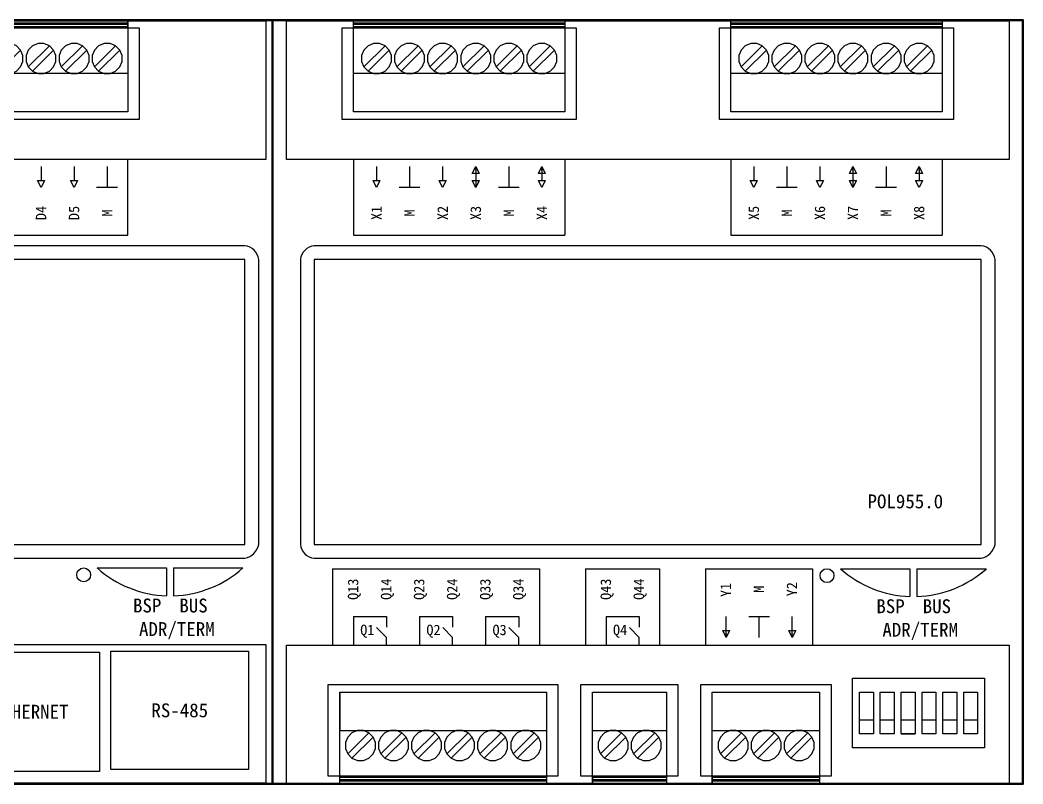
# Model space of a CAD drawing. Header units: millimetres. Extents: x 21506 to 58194, y 6783 to 13041.
# Drawn here: x 24132.5 to 24276.8, y 11384 to 11494 of the extents above; entities that cross this region are included whole.
import ezdxf
from ezdxf.enums import TextEntityAlignment as Align

# ---------------------------------------------------------------- set-up
doc = ezdxf.new("R2010")
doc.units = ezdxf.units.MM
doc.styles.get("Standard").update_dxf_attribs({"font": ''})
doc.styles.get('Standard').set_extended_font_data('MingLiU')

# ---------------------------------------------------------------- blocks, each defined once
blk = doc.blocks.new('A$C36BD62DA')
for p, q in [((159.16, 109.89), (119.56, 109.89)), ((159.16, 108.9), (159.16, 109.89)), ((159.16, 109.56), (119.56, 109.56)), ((159.16, 109.34), (119.56, 109.34)), ((159.16, 109.01), (119.56, 109.01)), ((159.16, 109.34), (159.16, 109.56)), ((159.16, 109.01), (159.16, 109.34)), ((159.16, 108.9), (159.16, 109.01)), ((140.67, 102.63), (143.73, 105.68)), ((144.83, 103.24), (147.88, 106.29)), ((145.43, 102.63), (148.48, 105.68)), ((149.58, 103.24), (152.64, 106.29)), ((150.19, 102.63), (153.24, 105.68)), ((154.34, 103.24), (157.39, 106.29)), ((154.95, 102.63), (158, 105.68)), ((159.16, 102.3), (119.56, 102.3)), ((159.16, 79), (159.16, 89.9)), ((146.66, 88.9), (146.66, 86.9)), ((151.41, 88.9), (151.41, 86.9)), ((156.17, 88.9), (156.17, 85.9)), ((146.16, 86.9), (147.16, 86.9)), ((146.66, 85.9), (146.16, 86.9)), ((147.16, 86.9), (146.66, 85.9)), ((150.91, 86.9), (151.91, 86.9)), ((151.41, 85.9), (150.91, 86.9)), ((151.91, 86.9), (151.41, 85.9)), ((157.67, 85.9), (154.67, 85.9)), ((119.56, 79), (159.16, 79)), ((154.73, 31.1), (164.73, 31.1)), ((164.73, 31.1), (164.73, 27.1)), ((165.73, 31.1), (165.73, 27.1)), ((165.73, 31.1), (175.73, 31.1))]:
    blk.add_line(p, q)
at = {"lineweight": 50}
blk.add_lwpolyline([(0, 110), (180, 110), (180, 0), (0, 0)], close=True, dxfattribs=at)
for points in [[(1, 109.9), (179, 109.9), (179, 89.9), (1, 89.9)], [(159.16, 96.8), (119.56, 96.8), (119.56, 110), (159.16, 110)], [(160.81, 95.7), (117.91, 95.7), (117.91, 108.9), (160.81, 108.9)], [(142.33, 102.3), (143.12, 102.63), (143.73, 103.24), (144.05, 104.03), (144.05, 104.89), (143.73, 105.68), (143.12, 106.29), (142.33, 106.62), (141.47, 106.62), (140.67, 106.29), (140.07, 105.68), (139.74, 104.89), (139.74, 104.03), (140.07, 103.24), (140.67, 102.63), (141.47, 102.3)], [(147.08, 102.3), (147.88, 102.63), (148.48, 103.24), (148.81, 104.03), (148.81, 104.89), (148.48, 105.68), (147.88, 106.29), (147.08, 106.62), (146.23, 106.62), (145.43, 106.29), (144.83, 105.68), (144.5, 104.89), (144.5, 104.03), (144.83, 103.24), (145.43, 102.63), (146.23, 102.3)], [(151.84, 102.3), (152.64, 102.63), (153.24, 103.24), (153.57, 104.03), (153.57, 104.89), (153.24, 105.68), (152.64, 106.29), (151.84, 106.62), (150.98, 106.62), (150.19, 106.29), (149.58, 105.68), (149.26, 104.89), (149.26, 104.03), (149.58, 103.24), (150.19, 102.63), (150.98, 102.3)], [(156.6, 102.3), (157.39, 102.63), (158, 103.24), (158.33, 104.03), (158.33, 104.89), (158, 105.68), (157.39, 106.29), (156.6, 106.62), (155.74, 106.62), (154.95, 106.29), (154.34, 105.68), (154.01, 104.89), (154.01, 104.03), (154.34, 103.24), (154.95, 102.63), (155.74, 102.3)], [(4, 34.5), (176, 34.5), (176, 75.5), (4, 75.5)], [(1, 20.1), (179, 20.1), (179, 0.1), (1, 0.1)], [(135.28, 19), (155.08, 19), (155.08, 1.8), (135.28, 1.8)], [(156.73, 19.1), (176.53, 19.1), (176.53, 2.1), (156.73, 2.1)]]:
    blk.add_lwpolyline(points, close=True)
for points in [[(176, 77.5), (4, 77.5)], [(178, 34.5), (178, 75.5)], [(4, 32.5), (176, 32.5)]]:
    blk.add_lwpolyline(points)
blk.add_circle((152.8, 30.1), 1)
for centre, radius, start, end in [((175.75, 75.25), 2.26, 6.3298, 83.6702), ((175.42, 35.08), 2.65, 282.7325, 347.2675), ((165.23, 42.85), 15.76, 228.2155, 268.1817), ((165.23, 42.85), 15.76, 271.8183, 311.7845)]:
    blk.add_arc(centre, radius, start, end)
for points in [[(146.66, 85.9), (146.16, 86.9), (147.16, 86.9), (146.66, 85.9)], [(151.41, 85.9), (150.91, 86.9), (151.91, 86.9), (151.41, 85.9)]]:
    blk.add_solid(points)
for s, p in [('D4', (146.66, 82.22)), ('D5', (151.41, 82.22)), ('M', (156.17, 82.22))]:
    blk.add_text(s, height=1.5, rotation=90).set_placement(p, align=Align.MIDDLE_CENTER)
for s, p in [('BSP', (161.94, 25.69)), ('BUS', (168.61, 25.69)), ('ADR/TERM', (166.21, 22.3)), ('RS-485', (166.63, 10.6)), ('ETHERNET', (145.18, 10.4))]:
    blk.add_text(s, height=2).set_placement(p, align=Align.MIDDLE_CENTER)
blk = doc.blocks.new('A$C5594789E')
for p, q in [((0, 110), (1, 110)), ((0, 110), (5.7, 110)), ((0, 110), (5.65, 110)), ((0, 110), (108, 110)), ((42.05, 109.89), (11.65, 109.89)), ((96.35, 109.89), (65.95, 109.89)), ((42.05, 109.56), (11.65, 109.56)), ((42.05, 109.34), (11.65, 109.34)), ((42.05, 109.01), (11.65, 109.01)), ((11.65, 109.01), (11.65, 109.01)), ((96.35, 109.56), (65.95, 109.56)), ((96.35, 109.34), (65.95, 109.34)), ((96.35, 109.01), (65.95, 109.01)), ((65.95, 109.01), (65.95, 109.01)), ((13.12, 103.24), (16.18, 106.29)), ((13.73, 102.63), (16.78, 105.68)), ((17.88, 103.24), (20.93, 106.29)), ((18.49, 102.63), (21.54, 105.68)), ((22.64, 103.24), (25.69, 106.29)), ((23.25, 102.63), (26.3, 105.68)), ((27.4, 103.24), (30.45, 106.29)), ((28.01, 102.63), (31.06, 105.68)), ((32.16, 103.24), (35.21, 106.29)), ((32.76, 102.63), (35.82, 105.68)), ((36.92, 103.24), (39.97, 106.29)), ((37.52, 102.63), (40.57, 105.68)), ((67.43, 103.24), (70.48, 106.29)), ((68.03, 102.63), (71.08, 105.68)), ((72.18, 103.24), (75.24, 106.29)), ((72.79, 102.63), (75.84, 105.68)), ((76.94, 103.24), (79.99, 106.29)), ((77.55, 102.63), (80.6, 105.68)), ((81.7, 103.24), (84.75, 106.29)), ((82.31, 102.63), (85.36, 105.68)), ((86.46, 103.24), (89.51, 106.29)), ((87.07, 102.63), (90.12, 105.68)), ((91.22, 103.24), (94.27, 106.29)), ((91.82, 102.63), (94.88, 105.68)), ((42.05, 102.3), (11.65, 102.3)), ((96.35, 102.3), (65.95, 102.3)), ((11.65, 89.9), (11.65, 79)), ((42.05, 89.9), (42.05, 79)), ((65.95, 89.9), (65.95, 79)), ((96.35, 89.9), (96.35, 79)), ((14.95, 88.9), (14.95, 86.9)), ((19.71, 88.9), (19.71, 85.9)), ((24.47, 88.9), (24.47, 86.9)), ((28.73, 87.9), (29.23, 88.9)), ((29.23, 88.9), (29.23, 85.9)), ((29.23, 88.9), (29.73, 87.9)), ((33.99, 88.9), (33.99, 85.9)), ((38.25, 87.9), (38.75, 88.9)), ((38.75, 88.9), (38.75, 86.9)), ((38.75, 88.9), (39.25, 87.9)), ((69.25, 88.9), (69.25, 86.9)), ((74.01, 88.9), (74.01, 85.9)), ((78.77, 88.9), (78.77, 86.9)), ((83.03, 87.9), (83.53, 88.9)), ((83.53, 88.9), (83.53, 85.9)), ((83.53, 88.9), (84.03, 87.9)), ((88.29, 88.9), (88.29, 85.9)), ((92.55, 87.9), (93.05, 88.9)), ((93.05, 88.9), (93.05, 86.9)), ((93.05, 88.9), (93.55, 87.9)), ((14.45, 86.9), (15.45, 86.9)), ((14.95, 85.9), (14.45, 86.9)), ((15.45, 86.9), (14.95, 85.9)), ((23.97, 86.9), (24.97, 86.9)), ((24.47, 85.9), (23.97, 86.9)), ((24.97, 86.9), (24.47, 85.9)), ((29.73, 87.9), (28.73, 87.9)), ((28.73, 86.9), (29.73, 86.9)), ((29.23, 85.9), (28.73, 86.9)), ((29.73, 86.9), (29.23, 85.9)), ((39.25, 87.9), (38.25, 87.9)), ((38.25, 86.9), (39.25, 86.9)), ((38.75, 85.9), (38.25, 86.9)), ((39.25, 86.9), (38.75, 85.9)), ((68.75, 86.9), (69.75, 86.9)), ((69.25, 85.9), (68.75, 86.9)), ((69.75, 86.9), (69.25, 85.9)), ((78.27, 86.9), (79.27, 86.9)), ((78.77, 85.9), (78.27, 86.9)), ((79.27, 86.9), (78.77, 85.9)), ((84.03, 87.9), (83.03, 87.9)), ((83.03, 86.9), (84.03, 86.9)), ((83.53, 85.9), (83.03, 86.9)), ((84.03, 86.9), (83.53, 85.9)), ((93.55, 87.9), (92.55, 87.9)), ((92.55, 86.9), (93.55, 86.9)), ((93.05, 85.9), (92.55, 86.9)), ((93.55, 86.9), (93.05, 85.9)), ((21.21, 85.9), (18.21, 85.9)), ((35.49, 85.9), (32.49, 85.9)), ((75.51, 85.9), (72.51, 85.9)), ((89.79, 85.9), (86.79, 85.9)), ((11.65, 79), (42.05, 79)), ((65.95, 79), (96.35, 79)), ((8.64, 31), (8.64, 20.1)), ((8.64, 31), (38.42, 31)), ((38.42, 31), (38.42, 20.1)), ((45.02, 31), (45.02, 20.1)), ((45.02, 31), (55.69, 31)), ((55.69, 31), (55.69, 20.1)), ((62.29, 31), (62.29, 20.1)), ((62.29, 31), (77.73, 31)), ((77.73, 31), (77.73, 20)), ((77.73, 31), (77.73, 29)), ((81.73, 31), (91.73, 31)), ((91.73, 31), (91.73, 27)), ((92.73, 31), (92.73, 27)), ((92.73, 31), (102.73, 31)), ((11.63, 24.1), (11.63, 20.1)), ((11.63, 24.1), (16.38, 24.1)), ((16.38, 24.1), (16.38, 22.6)), ((21.14, 24.1), (21.14, 20.1)), ((21.14, 24.1), (25.9, 24.1)), ((25.9, 24.1), (25.9, 22.6)), ((30.66, 24.1), (30.66, 20.1)), ((30.66, 24.1), (35.42, 24.1)), ((35.42, 24.1), (35.42, 22.6)), ((48, 24.1), (48, 20.1)), ((48, 24.1), (52.76, 24.1)), ((52.76, 24.1), (52.76, 22.6)), ((65.28, 21.1), (65.28, 24.1)), ((68.54, 24.1), (71.54, 24.1)), ((70.04, 21.1), (70.04, 24.1)), ((74.8, 21.1), (74.8, 24.1)), ((16.38, 21.1), (14.97, 22.51)), ((25.9, 21.1), (24.49, 22.51)), ((35.42, 21.1), (34, 22.51)), ((52.76, 21.1), (51.35, 22.51)), ((64.78, 22.1), (65.78, 22.1)), ((65.28, 21.1), (64.78, 22.1)), ((65.78, 22.1), (65.28, 21.1)), ((74.3, 22.1), (75.3, 22.1)), ((74.8, 21.1), (74.3, 22.1)), ((75.3, 22.1), (74.8, 21.1)), ((16.38, 20.1), (16.38, 21.1)), ((25.9, 20.1), (25.9, 21.1)), ((35.42, 20.1), (35.42, 21.1)), ((52.76, 20.1), (52.76, 21.1)), ((83.47, 13.22), (83.47, 15.22)), ((83.47, 14.22), (83.47, 15.22)), ((8, 14.3), (9, 14.3)), ((9.65, 13.2), (9.65, 7.7)), ((44.37, 14.3), (46.02, 14.3)), ((44.37, 14.3), (55.37, 14.3)), ((46.02, 13.2), (56.69, 13.2)), ((61.64, 14.3), (63.29, 14.3)), ((84.47, 7.22), (84.47, 9.22)), ((9.65, 7.7), (39.42, 7.7)), ((13.86, 7.37), (10.81, 4.32)), ((18.62, 7.37), (15.57, 4.32)), ((23.38, 7.37), (20.33, 4.32)), ((28.14, 7.37), (25.08, 4.32)), ((32.89, 7.37), (29.84, 4.32)), ((37.65, 7.37), (34.6, 4.32)), ((46.02, 7.7), (56.69, 7.7)), ((50.23, 7.37), (47.18, 4.32)), ((54.99, 7.37), (51.93, 4.32)), ((63.29, 7.7), (78.73, 7.7)), ((67.5, 7.37), (64.45, 4.32)), ((72.26, 7.37), (69.21, 4.32)), ((77.02, 7.37), (73.97, 4.32)), ((90.47, 7.22), (92.47, 7.22)), ((14.47, 6.76), (11.42, 3.71)), ((19.23, 6.76), (16.17, 3.71)), ((23.98, 6.76), (20.93, 3.71)), ((28.74, 6.76), (25.69, 3.71)), ((33.5, 6.76), (30.45, 3.71)), ((38.26, 6.76), (35.21, 3.71)), ((50.83, 6.76), (47.78, 3.71)), ((55.59, 6.76), (52.54, 3.71)), ((68.11, 6.76), (65.06, 3.71)), ((72.87, 6.76), (69.82, 3.71)), ((77.63, 6.76), (74.57, 3.71)), ((0, 0), (1, 0)), ((1, 0), (5.5, 0)), ((9.65, 0.99), (39.42, 0.99)), ((9.65, 0.66), (39.42, 0.66)), ((9.65, 0.44), (39.42, 0.44)), ((9.65, 0.11), (39.42, 0.11)), ((46.02, 1.1), (46.02, 0.99)), ((46.02, 1.1), (46.02, 0.11)), ((46.02, 0.99), (46.02, 0.66)), ((46.02, 0.99), (56.69, 0.99)), ((46.02, 0.66), (46.02, 0.44)), ((46.02, 0.66), (56.69, 0.66)), ((46.02, 0.44), (56.69, 0.44)), ((46.02, 0.11), (56.69, 0.11)), ((46.25, 0.99), (46.25, 0.99)), ((63.29, 1.1), (63.29, 0.99)), ((63.29, 1.1), (63.29, 0.11)), ((63.29, 0.99), (63.29, 0.66)), ((63.29, 0.99), (78.73, 0.99)), ((63.29, 0.66), (63.29, 0.44)), ((63.29, 0.66), (78.73, 0.66)), ((63.29, 0.44), (78.73, 0.44)), ((63.29, 0.11), (78.73, 0.11))]:
    blk.add_line(p, q)
at = {"lineweight": 50}
blk.add_lwpolyline([(0, 110), (108, 110), (108, 0), (0, 0)], close=True, dxfattribs=at)
for points in [[(2, 109.9), (106, 109.9), (106, 89.9), (2, 89.9)], [(42.05, 96.8), (11.65, 96.8), (11.65, 110), (42.05, 110)], [(96.35, 96.8), (65.95, 96.8), (65.95, 110), (96.35, 110)], [(43.7, 95.7), (10, 95.7), (10, 108.9), (43.7, 108.9)], [(98, 95.7), (64.3, 95.7), (64.3, 108.9), (98, 108.9)], [(15.38, 102.3), (16.18, 102.63), (16.78, 103.24), (17.11, 104.03), (17.11, 104.89), (16.78, 105.68), (16.18, 106.29), (15.38, 106.62), (14.52, 106.62), (13.73, 106.29), (13.12, 105.68), (12.8, 104.89), (12.8, 104.03), (13.12, 103.24), (13.73, 102.63), (14.52, 102.3)], [(20.14, 102.3), (20.93, 102.63), (21.54, 103.24), (21.87, 104.03), (21.87, 104.89), (21.54, 105.68), (20.93, 106.29), (20.14, 106.62), (19.28, 106.62), (18.49, 106.29), (17.88, 105.68), (17.55, 104.89), (17.55, 104.03), (17.88, 103.24), (18.49, 102.63), (19.28, 102.3)], [(24.9, 102.3), (25.69, 102.63), (26.3, 103.24), (26.63, 104.03), (26.63, 104.89), (26.3, 105.68), (25.69, 106.29), (24.9, 106.62), (24.04, 106.62), (23.25, 106.29), (22.64, 105.68), (22.31, 104.89), (22.31, 104.03), (22.64, 103.24), (23.25, 102.63), (24.04, 102.3)], [(29.66, 102.3), (30.45, 102.63), (31.06, 103.24), (31.39, 104.03), (31.39, 104.89), (31.06, 105.68), (30.45, 106.29), (29.66, 106.62), (28.8, 106.62), (28.01, 106.29), (27.4, 105.68), (27.07, 104.89), (27.07, 104.03), (27.4, 103.24), (28.01, 102.63), (28.8, 102.3)], [(34.42, 102.3), (35.21, 102.63), (35.82, 103.24), (36.14, 104.03), (36.14, 104.89), (35.82, 105.68), (35.21, 106.29), (34.42, 106.62), (33.56, 106.62), (32.76, 106.29), (32.16, 105.68), (31.83, 104.89), (31.83, 104.03), (32.16, 103.24), (32.76, 102.63), (33.56, 102.3)], [(39.17, 102.3), (39.97, 102.63), (40.57, 103.24), (40.9, 104.03), (40.9, 104.89), (40.57, 105.68), (39.97, 106.29), (39.17, 106.62), (38.32, 106.62), (37.52, 106.29), (36.92, 105.68), (36.59, 104.89), (36.59, 104.03), (36.92, 103.24), (37.52, 102.63), (38.32, 102.3)], [(69.68, 102.3), (70.48, 102.63), (71.08, 103.24), (71.41, 104.03), (71.41, 104.89), (71.08, 105.68), (70.48, 106.29), (69.68, 106.62), (68.83, 106.62), (68.03, 106.29), (67.43, 105.68), (67.1, 104.89), (67.1, 104.03), (67.43, 103.24), (68.03, 102.63), (68.83, 102.3)], [(74.44, 102.3), (75.24, 102.63), (75.84, 103.24), (76.17, 104.03), (76.17, 104.89), (75.84, 105.68), (75.24, 106.29), (74.44, 106.62), (73.58, 106.62), (72.79, 106.29), (72.18, 105.68), (71.86, 104.89), (71.86, 104.03), (72.18, 103.24), (72.79, 102.63), (73.58, 102.3)], [(79.2, 102.3), (79.99, 102.63), (80.6, 103.24), (80.93, 104.03), (80.93, 104.89), (80.6, 105.68), (79.99, 106.29), (79.2, 106.62), (78.34, 106.62), (77.55, 106.29), (76.94, 105.68), (76.61, 104.89), (76.61, 104.03), (76.94, 103.24), (77.55, 102.63), (78.34, 102.3)], [(83.96, 102.3), (84.75, 102.63), (85.36, 103.24), (85.69, 104.03), (85.69, 104.89), (85.36, 105.68), (84.75, 106.29), (83.96, 106.62), (83.1, 106.62), (82.31, 106.29), (81.7, 105.68), (81.37, 104.89), (81.37, 104.03), (81.7, 103.24), (82.31, 102.63), (83.1, 102.3)], [(88.72, 102.3), (89.51, 102.63), (90.12, 103.24), (90.45, 104.03), (90.45, 104.89), (90.12, 105.68), (89.51, 106.29), (88.72, 106.62), (87.86, 106.62), (87.07, 106.29), (86.46, 105.68), (86.13, 104.89), (86.13, 104.03), (86.46, 103.24), (87.07, 102.63), (87.86, 102.3)], [(93.48, 102.3), (94.27, 102.63), (94.88, 103.24), (95.2, 104.03), (95.2, 104.89), (94.88, 105.68), (94.27, 106.29), (93.48, 106.62), (92.62, 106.62), (91.82, 106.29), (91.22, 105.68), (90.89, 104.89), (90.89, 104.03), (91.22, 103.24), (91.82, 102.63), (92.62, 102.3)], [(6, 34.5), (102, 34.5), (102, 75.5), (6, 75.5)], [(2, 20), (106, 20), (106, 0), (2, 0)], [(83.47, 15.22), (102.47, 15.22), (102.47, 5.22), (83.47, 5.22)], [(8, 14.3), (41.07, 14.3), (41.07, 1.1), (8, 1.1)], [(9.65, 13.2), (39.42, 13.2), (39.42, 0), (9.65, 0)], [(44.37, 14.3), (58.34, 14.3), (58.34, 1.1), (44.37, 1.1)], [(46.02, 13.2), (56.69, 13.2), (56.69, 0), (46.02, 0)], [(61.64, 14.3), (80.38, 14.3), (80.38, 1.1), (61.64, 1.1)], [(63.29, 13.2), (78.73, 13.2), (78.73, 0), (63.29, 0)], [(84.47, 13.22), (86.47, 13.22), (86.47, 7.22), (84.47, 7.22)], [(87.47, 13.22), (89.47, 13.22), (89.47, 7.22), (87.47, 7.22)], [(90.47, 13.22), (92.47, 13.22), (92.47, 7.22), (90.47, 7.22)], [(93.47, 13.22), (95.47, 13.22), (95.47, 7.22), (93.47, 7.22)], [(96.47, 13.22), (98.47, 13.22), (98.47, 7.22), (96.47, 7.22)], [(99.47, 13.22), (101.47, 13.22), (101.47, 7.22), (99.47, 7.22)], [(12.21, 7.7), (11.42, 7.37), (10.81, 6.76), (10.48, 5.97), (10.48, 5.11), (10.81, 4.32), (11.42, 3.71), (12.21, 3.38), (13.07, 3.38), (13.86, 3.71), (14.47, 4.32), (14.8, 5.11), (14.8, 5.97), (14.47, 6.76), (13.86, 7.37), (13.07, 7.7)], [(16.97, 7.7), (16.17, 7.37), (15.57, 6.76), (15.24, 5.97), (15.24, 5.11), (15.57, 4.32), (16.17, 3.71), (16.97, 3.38), (17.83, 3.38), (18.62, 3.71), (19.23, 4.32), (19.55, 5.11), (19.55, 5.97), (19.23, 6.76), (18.62, 7.37), (17.83, 7.7)], [(21.73, 7.7), (20.93, 7.37), (20.33, 6.76), (20, 5.97), (20, 5.11), (20.33, 4.32), (20.93, 3.71), (21.73, 3.38), (22.58, 3.38), (23.38, 3.71), (23.98, 4.32), (24.31, 5.11), (24.31, 5.97), (23.98, 6.76), (23.38, 7.37), (22.58, 7.7)], [(26.48, 7.7), (25.69, 7.37), (25.08, 6.76), (24.76, 5.97), (24.76, 5.11), (25.08, 4.32), (25.69, 3.71), (26.48, 3.38), (27.34, 3.38), (28.14, 3.71), (28.74, 4.32), (29.07, 5.11), (29.07, 5.97), (28.74, 6.76), (28.14, 7.37), (27.34, 7.7)], [(31.24, 7.7), (30.45, 7.37), (29.84, 6.76), (29.51, 5.97), (29.51, 5.11), (29.84, 4.32), (30.45, 3.71), (31.24, 3.38), (32.1, 3.38), (32.89, 3.71), (33.5, 4.32), (33.83, 5.11), (33.83, 5.97), (33.5, 6.76), (32.89, 7.37), (32.1, 7.7)], [(36, 7.7), (35.21, 7.37), (34.6, 6.76), (34.27, 5.97), (34.27, 5.11), (34.6, 4.32), (35.21, 3.71), (36, 3.38), (36.86, 3.38), (37.65, 3.71), (38.26, 4.32), (38.59, 5.11), (38.59, 5.97), (38.26, 6.76), (37.65, 7.37), (36.86, 7.7)], [(48.58, 7.7), (47.78, 7.37), (47.18, 6.76), (46.85, 5.97), (46.85, 5.11), (47.18, 4.32), (47.78, 3.71), (48.58, 3.38), (49.43, 3.38), (50.23, 3.71), (50.83, 4.32), (51.16, 5.11), (51.16, 5.97), (50.83, 6.76), (50.23, 7.37), (49.43, 7.7)], [(53.33, 7.7), (52.54, 7.37), (51.93, 6.76), (51.61, 5.97), (51.61, 5.11), (51.93, 4.32), (52.54, 3.71), (53.33, 3.38), (54.19, 3.38), (54.99, 3.71), (55.59, 4.32), (55.92, 5.11), (55.92, 5.97), (55.59, 6.76), (54.99, 7.37), (54.19, 7.7)], [(65.85, 7.7), (65.06, 7.37), (64.45, 6.76), (64.12, 5.97), (64.12, 5.11), (64.45, 4.32), (65.06, 3.71), (65.85, 3.38), (66.71, 3.38), (67.5, 3.71), (68.11, 4.32), (68.44, 5.11), (68.44, 5.97), (68.11, 6.76), (67.5, 7.37), (66.71, 7.7)], [(70.61, 7.7), (69.82, 7.37), (69.21, 6.76), (68.88, 5.97), (68.88, 5.11), (69.21, 4.32), (69.82, 3.71), (70.61, 3.38), (71.47, 3.38), (72.26, 3.71), (72.87, 4.32), (73.2, 5.11), (73.2, 5.97), (72.87, 6.76), (72.26, 7.37), (71.47, 7.7)], [(75.37, 7.7), (74.57, 7.37), (73.97, 6.76), (73.64, 5.97), (73.64, 5.11), (73.97, 4.32), (74.57, 3.71), (75.37, 3.38), (76.23, 3.38), (77.02, 3.71), (77.63, 4.32), (77.95, 5.11), (77.95, 5.97), (77.63, 6.76), (77.02, 7.37), (76.23, 7.7)]]:
    blk.add_lwpolyline(points, close=True)
for points in [[(102, 77.5), (6, 77.5)], [(4, 75.5), (4, 34.5)], [(104, 34.5), (104, 75.5)], [(6, 32.5), (102, 32.5)]]:
    blk.add_lwpolyline(points)
at = {"lineweight": 30}
for points in [[(84.47, 9.22), (86.47, 9.22), (86.47, 7.22), (84.47, 7.22)], [(87.47, 9.22), (89.47, 9.22), (89.47, 7.22), (87.47, 7.22)], [(90.47, 9.22), (92.47, 9.22), (92.47, 7.22), (90.47, 7.22)], [(93.47, 9.22), (95.47, 9.22), (95.47, 7.22), (93.47, 7.22)], [(96.47, 9.22), (98.47, 9.22), (98.47, 7.22), (96.47, 7.22)], [(99.47, 9.22), (101.47, 9.22), (101.47, 7.22), (99.47, 7.22)]]:
    blk.add_lwpolyline(points, close=True, dxfattribs=at)
blk.add_circle((79.8, 30), 1)
for centre, radius, start, end in [((6.3, 75.2), 2.32, 97.4331, 172.5669), ((101.75, 75.25), 2.26, 6.3298, 83.6702), ((6.27, 34.77), 2.29, 186.7681, 263.2319), ((101.42, 35.08), 2.65, 282.7325, 347.2675), ((92.23, 42.75), 15.76, 228.2155, 268.1817), ((92.23, 42.75), 15.76, 271.8183, 311.7845)]:
    blk.add_arc(centre, radius, start, end)
for p in [(29.23, 88.4), (38.75, 88.4), (83.53, 88.4), (93.05, 88.4), (65.28, 21.6), (74.8, 21.6)]:
    blk.add_point(p)
for points in [[(29.23, 88.9), (29.73, 87.9), (28.73, 87.9), (29.23, 88.9)], [(38.75, 88.9), (39.25, 87.9), (38.25, 87.9), (38.75, 88.9)], [(83.53, 88.9), (84.03, 87.9), (83.03, 87.9), (83.53, 88.9)], [(93.05, 88.9), (93.55, 87.9), (92.55, 87.9), (93.05, 88.9)], [(14.95, 85.9), (14.45, 86.9), (15.45, 86.9), (14.95, 85.9)], [(24.47, 85.9), (23.97, 86.9), (24.97, 86.9), (24.47, 85.9)], [(29.23, 85.9), (28.73, 86.9), (29.73, 86.9), (29.23, 85.9)], [(38.75, 85.9), (38.25, 86.9), (39.25, 86.9), (38.75, 85.9)], [(69.25, 85.9), (68.75, 86.9), (69.75, 86.9), (69.25, 85.9)], [(78.77, 85.9), (78.27, 86.9), (79.27, 86.9), (78.77, 85.9)], [(83.53, 85.9), (83.03, 86.9), (84.03, 86.9), (83.53, 85.9)], [(93.05, 85.9), (92.55, 86.9), (93.55, 86.9), (93.05, 85.9)], [(65.28, 21.1), (64.78, 22.1), (65.78, 22.1), (65.28, 21.1)], [(74.8, 21.1), (74.3, 22.1), (75.3, 22.1), (74.8, 21.1)]]:
    blk.add_solid(points)
for s, p in [('X1', (14.95, 82.22)), ('M', (19.71, 82.22)), ('X2', (24.47, 82.22)), ('X3', (29.23, 82.22)), ('M', (33.99, 82.22)), ('X4', (38.75, 82.22)), ('X5', (69.25, 82.22)), ('M', (74.01, 82.22)), ('X6', (78.77, 82.22)), ('X7', (83.53, 82.22)), ('M', (88.29, 82.22)), ('X8', (93.05, 82.22)), ('Q13', (11.57, 28.04)), ('Q14', (16.33, 28.04)), ('Q23', (21.08, 28.04)), ('Q24', (25.84, 28.04)), ('Q33', (30.6, 28.04)), ('Q34', (35.36, 28.04)), ('Q43', (47.95, 28.04)), ('Q44', (52.71, 28.04)), ('Y2', (74.74, 28.04)), ('Y1', (65.22, 27.94)), ('M', (69.98, 28.04))]:
    blk.add_text(s, height=1.5, rotation=90).set_placement(p, align=Align.MIDDLE_CENTER)
for s, height, p in [('POL955.0', 2, (91.07, 40.69)), ('BSP', 2, (88.94, 25.59)), ('BUS', 2, (95.61, 25.59)), ('ADR/TERM', 2, (93.21, 22.2)), ('Q1', 1.5, (13.63, 22.18)), ('Q2', 1.5, (23.15, 22.18)), ('Q3', 1.5, (32.67, 22.18)), ('Q4', 1.5, (50.01, 22.18))]:
    blk.add_text(s, height=height).set_placement(p, align=Align.MIDDLE_CENTER)

msp = doc.modelspace()

# ---------------------------------------------------------------- block references
msp.add_blockref('A$C36BD62DA', (23988.844, 11383.98))
at = {"ltscale": 0.5}
msp.add_blockref('A$C5594789E', (24168.844, 11383.98), dxfattribs=at)

doc.saveas('drawing.dxf')
